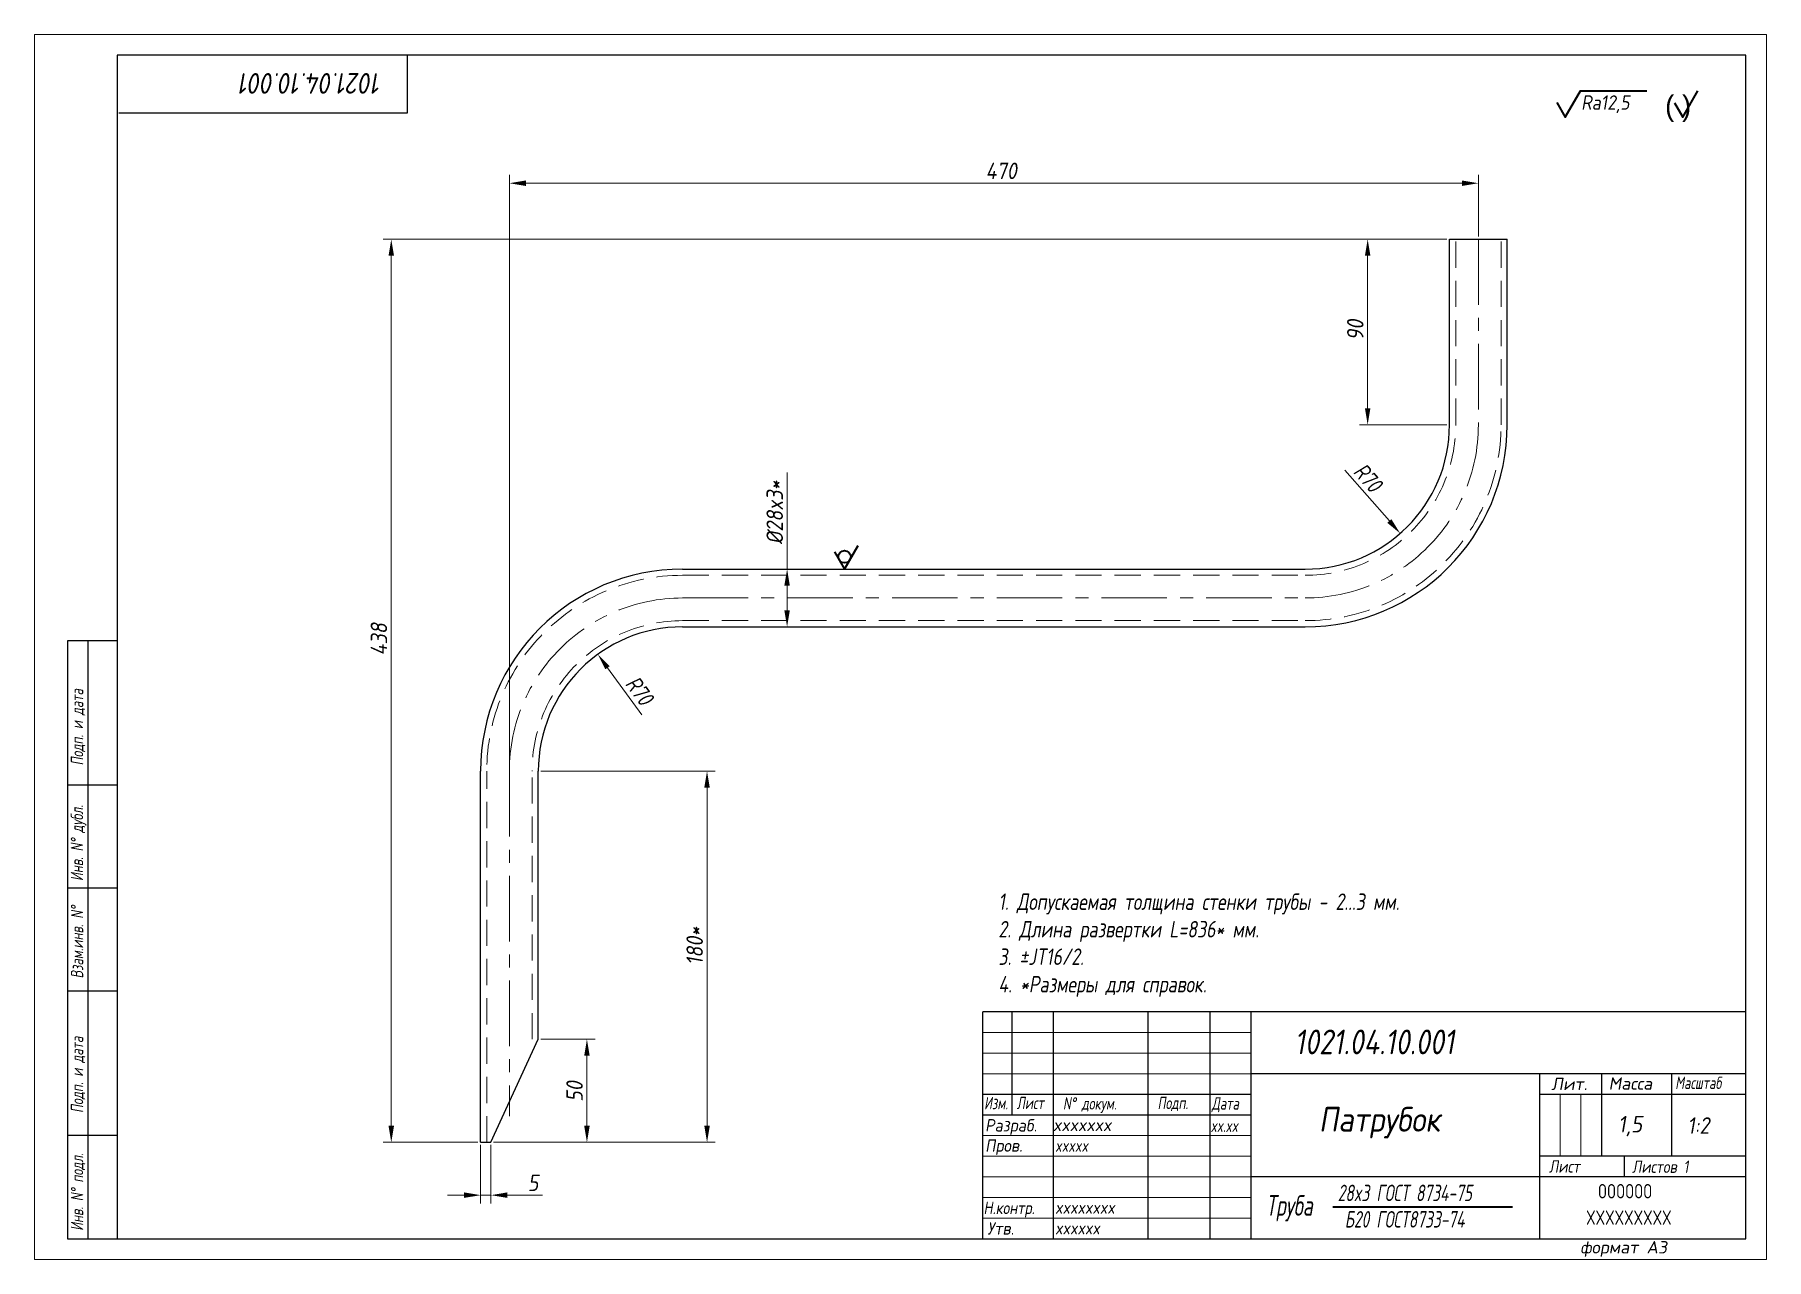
# Model space of a CAD drawing. Header units: millimetres. Extents: x 2153 to 2573, y -3917 to -3620.
import ezdxf

# ---------------------------------------------------------------- set-up
doc = ezdxf.new("R2010")
doc.units = ezdxf.units.MM
doc.linetypes.add('CENTER', pattern=[50.8, 31.75, -6.35, 6.35, -6.35])
doc.linetypes.add('HIDDEN', pattern=[9.525, 6.35, -3.175])
for name, color, linetype, lineweight in [('Ax', 1, 'CENTER', 18), ('Dim', 3, 'Continuous', 40), ('Hidden', 6, 'HIDDEN', 18), ('Slim', 8, 'Continuous', 18), ('Text', 2, 'Continuous', 40), ('Wide', 31, 'Continuous', 60)]:
    doc.layers.add(name, color=color, linetype=linetype, lineweight=lineweight)
doc.styles.add('курсив', font='romans.shx', dxfattribs={"oblique": 10})
doc.styles.add('курсив 0_75', font='romans.shx', dxfattribs={"width": 0.75, "oblique": 10})
doc.styles.add('курсив 0_85', font='romans.shx', dxfattribs={"width": 0.85, "oblique": 10})
doc.dimstyles.new('к1_1св', dxfattribs={"dimtxt": 4, "dimasz": 4, "dimexe": 2, "dimexo": 0.625, "dimgap": 1, "dimtad": 1, "dimtoh": 1, "dimtxsty": 'курсив 0_75', "dimcen": 0, "dimadec": 0, "dimazin": 0, "dimtfac": 1, "dimtmove": 0, "dimatfit": 3, "dimldrblk": 'DOTSMALL', "dimfxl": 1, "dimlwd": 18, "dimlwe": 18, "dimarcsym": 0})
doc.dimstyles.new('к1_2', dxfattribs={"dimtxt": 4, "dimasz": 4, "dimexe": 2, "dimexo": 0.625, "dimgap": 1, "dimtad": 1, "dimlfac": 2, "dimtxsty": 'курсив 0_85', "dimcen": 0, "dimadec": 1, "dimazin": 0, "dimtfac": 1, "dimtmove": 0, "dimatfit": 3, "dimldrblk": 'DOTSMALL', "dimfxl": 1, "dimlwd": 18, "dimlwe": 18, "dimarcsym": 0})

# ---------------------------------------------------------------- blocks, each defined once
blk = doc.blocks.new('*D750')
at = {"layer": 'Defpoints', "color": 0, "transparency": 16777216}
for p in [(2496.55, -3670.09), (2239.9, -3889.09), (2261.55, -3889.09)]:
    blk.add_point(p, dxfattribs=at)
at = {"layer": 'Dim', "color": 0, "lineweight": 18, "transparency": 16777216}
for p, q in [((2495.93, -3670.09), (2237.9, -3670.09)), ((2239.9, -3674.09), (2239.9, -3885.09)), ((2260.93, -3889.09), (2237.9, -3889.09))]:
    blk.add_line(p, q, dxfattribs=at)
at = {"layer": 'Dim', "color": 0, "transparency": 16777216}
for points in [[(2239.23, -3674.09), (2240.56, -3674.09), (2239.9, -3670.09)], [(2239.23, -3885.09), (2240.56, -3885.09), (2239.9, -3889.09)]]:
    blk.add_solid(points, dxfattribs=at)
at = {"layer": 'Dim', "color": 0, "transparency": 16777216, "insert": (2236.9, -3767.1), "char_height": 4, "attachment_point": 5, "rotation": 90, "style": 'курсив 0_85'}
blk.add_mtext('438', dxfattribs=at)
blk = doc.blocks.new('_DotSmall')
at = {"color": 0, "linetype": 'ByBlock', "const_width": 0.5}
blk.add_lwpolyline([(-122670.93, 17467.94, 1), (-122670.8, 17467.94, 1)], format="xyb", close=True, dxfattribs=at)
blk = doc.blocks.new('*D751')
at = {"layer": 'Defpoints', "color": 0, "transparency": 16777216}
for p in [(2503.55, -3656.51), (2503.55, -3670.09), (2268.55, -3799.09)]:
    blk.add_point(p, dxfattribs=at)
at = {"layer": 'Dim', "color": 0, "lineweight": 18, "transparency": 16777216}
for p, q in [((2268.55, -3798.46), (2268.55, -3654.51)), ((2272.55, -3656.51), (2499.55, -3656.51)), ((2503.55, -3669.46), (2503.55, -3654.51))]:
    blk.add_line(p, q, dxfattribs=at)
at = {"layer": 'Dim', "color": 0, "transparency": 16777216}
for points in [[(2272.55, -3655.84), (2272.55, -3657.18), (2268.55, -3656.51)], [(2499.55, -3655.84), (2499.55, -3657.18), (2503.55, -3656.51)]]:
    blk.add_solid(points, dxfattribs=at)
at = {"layer": 'Dim', "color": 0, "transparency": 16777216, "insert": (2387.84, -3653.51), "char_height": 4, "attachment_point": 5, "style": 'курсив 0_85'}
blk.add_mtext('470', dxfattribs=at)
blk = doc.blocks.new('*D752')
at = {"layer": 'Defpoints', "color": 0, "transparency": 16777216}
for p in [(2261.55, -3889.09), (2264.05, -3889.09), (2264.05, -3901.91)]:
    blk.add_point(p, dxfattribs=at)
at = {"layer": 'Dim', "color": 0, "lineweight": 18, "transparency": 16777216}
for p, q in [((2261.55, -3889.71), (2261.55, -3903.91)), ((2264.05, -3889.71), (2264.05, -3903.91)), ((2257.55, -3901.91), (2253.55, -3901.91)), ((2261.55, -3901.91), (2264.05, -3901.91)), ((2268.05, -3901.91), (2276.57, -3901.91))]:
    blk.add_line(p, q, dxfattribs=at)
at = {"layer": 'Dim', "color": 0, "transparency": 16777216}
for points in [[(2257.55, -3901.24), (2257.55, -3902.57), (2261.55, -3901.91)], [(2268.05, -3901.24), (2268.05, -3902.57), (2264.05, -3901.91)]]:
    blk.add_solid(points, dxfattribs=at)
at = {"layer": 'Dim', "color": 0, "transparency": 16777216, "insert": (2274.31, -3898.91), "char_height": 4, "attachment_point": 5, "style": 'курсив 0_85'}
blk.add_mtext('5', dxfattribs=at)
blk = doc.blocks.new('*D753')
at = {"layer": 'Defpoints', "color": 0, "transparency": 16777216}
for p in [(2275.55, -3864.09), (2287.35, -3864.09), (2264.05, -3889.09)]:
    blk.add_point(p, dxfattribs=at)
at = {"layer": 'Dim', "color": 0, "lineweight": 18, "transparency": 16777216}
for p, q in [((2276.18, -3864.09), (2289.35, -3864.09)), ((2287.35, -3885.09), (2287.35, -3868.09)), ((2264.68, -3889.09), (2289.35, -3889.09))]:
    blk.add_line(p, q, dxfattribs=at)
at = {"layer": 'Dim', "color": 0, "transparency": 16777216}
for points in [[(2286.69, -3868.09), (2288.02, -3868.09), (2287.35, -3864.09)], [(2286.69, -3885.09), (2288.02, -3885.09), (2287.35, -3889.09)]]:
    blk.add_solid(points, dxfattribs=at)
at = {"layer": 'Dim', "color": 0, "transparency": 16777216, "insert": (2284.35, -3876.77), "char_height": 4, "attachment_point": 5, "rotation": 90, "style": 'курсив 0_85'}
blk.add_mtext('50', dxfattribs=at)
blk = doc.blocks.new('*D754')
at = {"layer": 'Defpoints', "color": 0, "transparency": 16777216}
for p in [(2496.55, -3670.09), (2476.7, -3715.09), (2496.55, -3715.09)]:
    blk.add_point(p, dxfattribs=at)
at = {"layer": 'Dim', "color": 0, "lineweight": 18, "transparency": 16777216}
for p, q in [((2495.93, -3670.09), (2474.7, -3670.09)), ((2476.7, -3674.09), (2476.7, -3711.09)), ((2495.93, -3715.09), (2474.7, -3715.09))]:
    blk.add_line(p, q, dxfattribs=at)
at = {"layer": 'Dim', "color": 0, "transparency": 16777216}
for points in [[(2476.04, -3674.09), (2477.37, -3674.09), (2476.7, -3670.09)], [(2476.04, -3711.09), (2477.37, -3711.09), (2476.7, -3715.09)]]:
    blk.add_solid(points, dxfattribs=at)
at = {"layer": 'Dim', "color": 0, "transparency": 16777216, "insert": (2473.7, -3692.12), "char_height": 4, "attachment_point": 5, "rotation": 90, "style": 'курсив 0_85'}
blk.add_mtext('90', dxfattribs=at)
blk = doc.blocks.new('*D132')
at = {"layer": 'Defpoints', "color": 0, "transparency": 16777216}
for p in [(2461.55, -3715.09), (2484.59, -3741.43)]:
    blk.add_point(p, dxfattribs=at)
at = {"layer": 'Dim', "color": 0, "lineweight": 18, "transparency": 16777216}
blk.add_line((2471.17, -3726.09), (2481.96, -3738.42), dxfattribs=at)
at = {"layer": 'Dim', "color": 0, "transparency": 16777216}
blk.add_solid([(2482.46, -3737.98), (2481.46, -3738.86), (2484.59, -3741.43)], dxfattribs=at)
at = {"layer": 'Dim', "color": 0, "transparency": 16777216, "insert": (2476.77, -3727.93), "char_height": 4, "attachment_point": 5, "rotation": 311.1665, "style": 'курсив 0_75'}
blk.add_mtext('R70', dxfattribs=at)
blk = doc.blocks.new('*D133')
at = {"layer": 'Defpoints', "color": 0, "transparency": 16777216}
for p in [(2289.99, -3770.77), (2310.55, -3799.09)]:
    blk.add_point(p, dxfattribs=at)
at = {"layer": 'Dim', "color": 0, "lineweight": 18, "transparency": 16777216}
blk.add_line((2300.65, -3785.45), (2292.34, -3774), dxfattribs=at)
at = {"layer": 'Dim', "color": 0, "transparency": 16777216}
blk.add_solid([(2292.88, -3773.61), (2291.8, -3774.39), (2289.99, -3770.77)], dxfattribs=at)
at = {"layer": 'Dim', "color": 0, "transparency": 16777216, "insert": (2300.1, -3779.58), "char_height": 4, "attachment_point": 5, "rotation": 305.9851, "style": 'курсив 0_75'}
blk.add_mtext('R70', dxfattribs=at)
blk = doc.blocks.new('*D755')
at = {"layer": 'Defpoints', "color": 0, "transparency": 16777216}
for p in [(2310.55, -3750.09), (2310.55, -3764.09), (2335.9, -3764.09)]:
    blk.add_point(p, dxfattribs=at)
at = {"layer": 'Dim', "color": 0, "lineweight": 18, "transparency": 16777216}
for p, q in [((2335.9, -3750.09), (2335.9, -3726.62)), ((2311.18, -3750.09), (2337.9, -3750.09)), ((2335.9, -3760.09), (2335.9, -3754.09)), ((2311.18, -3764.09), (2337.9, -3764.09))]:
    blk.add_line(p, q, dxfattribs=at)
at = {"layer": 'Dim', "color": 0, "transparency": 16777216}
for points in [[(2335.23, -3754.09), (2336.56, -3754.09), (2335.9, -3750.09)], [(2335.23, -3760.09), (2336.56, -3760.09), (2335.9, -3764.09)]]:
    blk.add_solid(points, dxfattribs=at)
at = {"layer": 'Dim', "color": 0, "transparency": 16777216, "insert": (2332.9, -3736.35), "char_height": 4, "attachment_point": 5, "rotation": 90, "style": 'курсив 0_85'}
blk.add_mtext('%%c28x3*', dxfattribs=at)
blk = doc.blocks.new('*D756')
at = {"layer": 'Defpoints', "color": 0, "transparency": 16777216}
for p in [(2275.55, -3799.09), (2264.05, -3889.09), (2316.48, -3889.09)]:
    blk.add_point(p, dxfattribs=at)
at = {"layer": 'Dim', "color": 0, "lineweight": 18, "transparency": 16777216}
for p, q in [((2276.18, -3799.09), (2318.48, -3799.09)), ((2316.48, -3803.09), (2316.48, -3885.09)), ((2264.68, -3889.09), (2318.48, -3889.09))]:
    blk.add_line(p, q, dxfattribs=at)
at = {"layer": 'Dim', "color": 0, "transparency": 16777216}
for points in [[(2315.81, -3803.09), (2317.15, -3803.09), (2316.48, -3799.09)], [(2315.81, -3885.09), (2317.15, -3885.09), (2316.48, -3889.09)]]:
    blk.add_solid(points, dxfattribs=at)
at = {"layer": 'Dim', "color": 0, "transparency": 16777216, "insert": (2313.48, -3841.46), "char_height": 4, "attachment_point": 5, "rotation": 90, "style": 'курсив 0_85'}
blk.add_mtext('180*', dxfattribs=at)

msp = doc.modelspace()

# ---------------------------------------------------------------- linework, layer by layer
for p, q in [((2243.8131, -3639.4699), (2243.8131, -3625.4699)), ((2173.8131, -3639.4699), (2243.8131, -3639.4699)), ((2496.5534, -3670.0868), (2510.5534, -3670.0868)), ((2496.5534, -3715.0868), (2496.5534, -3670.0868)), ((2510.5534, -3715.0868), (2510.5534, -3670.0868)), ((2310.5534, -3750.0868), (2461.5534, -3750.0868)), ((2310.5534, -3764.0868), (2461.5534, -3764.0868)), ((2173.4005, -3767.476), (2161.4005, -3767.476)), ((2161.4005, -3767.476), (2161.4005, -3912.476)), ((2166.401, -3912.4057), (2166.401, -3767.476)), ((2261.5534, -3889.0868), (2261.5534, -3799.0868)), ((2275.5534, -3864.0868), (2275.5534, -3799.0868)), ((2173.3311, -3802.4758), (2161.4005, -3802.4772)), ((2173.3139, -3827.4758), (2161.4005, -3827.4754)), ((2173.4005, -3852.4756), (2161.4005, -3852.4736)), ((2383.4005, -3912.476), (2383.4005, -3857.476)), ((2568.4005, -3857.476), (2383.4005, -3857.476)), ((2390.4005, -3857.476), (2390.4005, -3882.476)), ((2400.4005, -3857.476), (2400.4005, -3912.476)), ((2423.4005, -3857.476), (2423.4005, -3912.476)), ((2438.4005, -3857.476), (2438.4005, -3912.476)), ((2448.4005, -3857.476), (2448.4005, -3912.476)), ((2264.0534, -3889.0868), (2275.5534, -3864.0868)), ((2518.4005, -3872.476), (2448.4005, -3872.476)), ((2518.4005, -3872.476), (2518.4005, -3912.476)), ((2568.4005, -3872.476), (2518.4005, -3872.476)), ((2533.4005, -3872.476), (2533.4005, -3892.476)), ((2550.4005, -3872.476), (2550.4005, -3892.476)), ((2448.4005, -3877.476), (2383.4005, -3877.476)), ((2568.4005, -3877.476), (2518.4005, -3877.476)), ((2448.4005, -3882.476), (2383.4005, -3882.476)), ((2173.4005, -3887.4765), (2161.4005, -3887.4765)), ((2261.5534, -3889.0868), (2264.0534, -3889.0868)), ((2568.4005, -3892.476), (2518.4005, -3892.476)), ((2538.9049, -3892.476), (2538.9049, -3897.476)), ((2518.4005, -3897.476), (2448.4005, -3897.476)), ((2568.4005, -3897.476), (2518.4005, -3897.476)), ((2161.4005, -3912.476), (2173.4005, -3912.476))]:
    msp.add_line(p, q)
msp.add_lwpolyline([(2173.4005, -3912.476), (2568.4005, -3912.476), (2568.4005, -3625.476), (2173.4005, -3625.476)], close=True)
for centre, radius, start, end in [((2461.5534, -3715.0868), 35, 270, 0), ((2461.5534, -3715.0868), 49, 270, 0), ((2310.5534, -3799.0868), 49, 90, 180), ((2310.5534, -3799.0868), 35, 90, 180)]:
    msp.add_arc(centre, radius, start, end)
at = {"layer": 'Ax', "ltscale": 0.5}
for p, q in [((2503.5534, -3670.0868), (2503.5534, -3715.0868)), ((2310.5534, -3757.0868), (2461.5534, -3757.0868)), ((2268.5534, -3799.0868), (2268.5534, -3882.7342))]:
    msp.add_line(p, q, dxfattribs=at)
for centre, start, end in [((2461.5534, -3715.0868), 270, 0), ((2310.5534, -3799.0868), 90, 180)]:
    msp.add_arc(centre, 42, start, end, dxfattribs=at)
at = {"layer": 'Hidden'}
for p, q in [((2498.0534, -3715.0868), (2498.0534, -3670.0868)), ((2509.0534, -3715.0868), (2509.0534, -3670.0868)), ((2310.5534, -3751.5868), (2461.5534, -3751.5868)), ((2310.5534, -3762.5868), (2461.5534, -3762.5868)), ((2263.0534, -3889.0868), (2263.0534, -3799.0868)), ((2274.0534, -3864.0868), (2274.0534, -3799.0868))]:
    msp.add_line(p, q, dxfattribs=at)
for centre, radius, start, end in [((2461.5534, -3715.0868), 36.5, 270, 0), ((2461.5534, -3715.0868), 47.5, 270, 0), ((2310.5534, -3799.0868), 47.5, 90, 180), ((2310.5534, -3799.0868), 36.5, 90, 180)]:
    msp.add_arc(centre, radius, start, end, dxfattribs=at)
at = {"layer": 'Slim'}
for p, q in [((2448.4005, -3862.476), (2383.4005, -3862.476)), ((2448.4005, -3867.476), (2383.4005, -3867.476)), ((2448.4005, -3872.476), (2383.4005, -3872.476)), ((2523.4005, -3877.476), (2523.4005, -3892.476)), ((2528.4005, -3877.476), (2528.4005, -3892.476)), ((2448.4005, -3887.476), (2383.4005, -3887.476)), ((2448.4005, -3892.476), (2383.4005, -3892.476)), ((2448.4005, -3897.476), (2383.4005, -3897.476)), ((2448.4005, -3902.476), (2383.4005, -3902.476)), ((2448.4005, -3907.476), (2383.4005, -3907.476))]:
    msp.add_line(p, q, dxfattribs=at)
msp.add_lwpolyline([(2153.4005, -3917.476), (2573.4005, -3917.476), (2573.4005, -3620.476), (2153.4005, -3620.476)], close=True, dxfattribs=at)
at = {"layer": 'Text', "ltscale": 6}
msp.add_line((2468.224, -3904.7181), (2511.8289, -3904.7116), dxfattribs=at)
at = {"layer": 'Text'}
for points in [[(2522.5892, -3636.9625), (2524.616, -3640.4731), (2528.2953, -3634.1003), (2544.4363, -3634.1003)], [(2551.092, -3637.006), (2553.1188, -3640.5166), (2556.7981, -3634.1438)], [(2347.4235, -3745.9115), (2349.8353, -3750.0868), (2353.1556, -3744.3345)]]:
    msp.add_lwpolyline(points, dxfattribs=at)
msp.add_circle((2349.8353, -3747.0868), 1.5, dxfattribs=at)

# ---------------------------------------------------------------- texts
at = {"layer": 'Text', "oblique": 10}
for s, height, rotation, style, width, p in [('1021.04.10.001', 5, 180, 'курсив', 0.85, (2237.5649, -3629.7932)), ('Подп. и дата', 3, 90, 'курсив 0_75', 0.7, (2165.1903, -3797.6929)), ('Инв. N%%D дубл.', 3, 90, 'курсив 0_75', 0.7, (2165.1566, -3825.7289)), ('Взам.инв. N%%D', 3, 90, 'курсив 0_75', 0.7, (2165.1903, -3849.3548)), ('Подп. и дата', 3, 90, 'курсив 0_75', 0.7, (2165.1903, -3881.9801)), ('Инв. N%%D подл.', 3, 90, 'курсив 0_75', 0.7, (2165.1903, -3910.5528))]:
    msp.add_text(s, height=height, rotation=rotation, dxfattribs=dict(at, style=style, width=width)).set_placement(p)
for s, height, style, width, p in [('Ra12,5', 3.5, 'курсив 0_85', 0.85, (2528.4881, -3638.6918)), ('1021.04.10.001', 6, 'курсив', 0.8, (2458.9812, -3867.745)), ('Масштаб', 3, 'курсив', 0.7, (2551.297, -3876.1631)), ('Изм.', 3, 'курсив', 0.7, (2383.679, -3881.0808)), ('Лист', 3, 'курсив', 0.7, (2391.5797, -3881.0326)), ('N%%D докум.', 3, 'курсив', 0.7, (2402.8083, -3881.1532)), ('Подп.', 3, 'курсив', 0.7, (2425.7486, -3881.0326)), ('Дата', 3, 'курсив', 0.7, (2438.8931, -3881.171)), ('Патрубок', 6, 'курсив 0_85', 0.85, (2464.8548, -3886.5126)), ('Разраб.', 3, 'курсив', 0.9, (2383.914, -3886.4705)), ('1,5', 4, 'курсив', 0.9, (2537.4364, -3886.6873)), ('1:2', 4, 'курсив 0_85', 0.85, (2554.2555, -3887.0207)), ('Пров.', 3, 'курсив', 0.9, (2383.94, -3891.3751)), ('xxxxx', 3, 'курсив', 0.75, (2400.9058, -3891.3969)), ('Лист ', 3, 'курсив', 0.8, (2520.663, -3896.4449)), ('Листов 1', 3, 'курсив', 0.8, (2540.8092, -3896.5085)), ('28x3 ГОСТ 8734-75', 4, 'курсив 0_75', 0.65, (2469.4466, -3903.3623)), ('Н.контр.', 3, 'курсив', 0.8, (2383.5306, -3906.4941)), ('xxxxxxxx', 3, 'курсив 0_85', 0.85, (2400.9058, -3906.3969)), ('Труба', 5, 'курсив 0_75', 0.65, (2452.0409, -3906.8985)), ('Б20 ГОСТ8733-74', 4, 'курсив 0_75', 0.65, (2471.1509, -3909.771)), ('Утв.', 3, 'курсив', 0.9, (2384.4616, -3911.4723)), ('xxxxxx', 3, 'курсив 0_85', 0.85, (2400.9058, -3911.3969))]:
    msp.add_text(s, height=height, dxfattribs=dict(at, style=style, width=width)).set_placement(p)
at = {"layer": 'Text'}
msp.add_text('( )', height=5, dxfattribs=at).set_placement((2548.8491, -3640.1879))
at = {"layer": 'Text', "style": 'курсив', "oblique": 10}
for s, p in [('Лит.', (2521.2441, -3876.4157)), ('Масса', (2535.1373, -3876.3305)), ('формат А3', (2528.2578, -3916.0414))]:
    msp.add_text(s, height=3, dxfattribs=at).set_placement(p)
at = {"layer": 'Text', "ltscale": 0.8, "style": 'курсив', "oblique": 10}
for s, width, p in [('xxxxxxx', 0.95, (2400.4005, -3886.3529)), ('xx.xx', 0.7, (2438.6266, -3886.583))]:
    msp.add_text(s, height=3, dxfattribs=dict(at, width=width)).set_placement(p)
at = {"layer": 'Text', "ltscale": 6, "insert": (2387.1384, -3828.743), "char_height": 4, "width": 177.752582, "attachment_point": 1, "style": 'курсив 0_75'}
msp.add_mtext('1. Допускаемая толщина стенки трубы - 2...3 мм.\\P2. Длина развертки L=836* мм.\\P3. %%PJT16/2.\\P4. *Размеры для справок.', dxfattribs=at)
at = {"layer": 'Wide', "lineweight": 50, "style": 'курсив', "width": 0.7}
for s, p in [('OOOOOO', (2532.5521, -3902.6959)), ('XXXXXXXXX', (2529.6787, -3909.1057))]:
    msp.add_text(s, height=3.5, dxfattribs=at).set_placement(p)

# ---------------------------------------------------------------- dimensions: what is measured, and where the dimension line sits
at = {"layer": 'Dim'}
for base, p1, p2, picture, middle in [((2503.5534, -3656.5109), (2268.5534, -3799.0868), (2503.5534, -3670.0868), '*D751', (2387.8356, -3656.5109)), ((2264.0534, -3901.9063), (2261.5534, -3889.0868), (2264.0534, -3889.0868), '*D752', (2274.3103, -3901.9063))]:
    dim = msp.add_linear_dim(base=base, p1=p1, p2=p2, dimstyle='к1_2', dxfattribs=at)
    dim.commit()
    dim.dimension.update_dxf_attribs({"geometry": picture, "text_midpoint": middle, "dimtype": 160})
for base, p1, p2, picture, middle in [((2239.8957, -3889.0868), (2496.5534, -3670.0868), (2261.5534, -3889.0868), '*D750', (2239.8957, -3767.095)), ((2476.7028, -3715.0868), (2496.5534, -3670.0868), (2496.5534, -3715.0868), '*D754', (2476.7028, -3692.1236)), ((2287.354, -3864.0868), (2264.0534, -3889.0868), (2275.5534, -3864.0868), '*D753', (2287.354, -3876.7655))]:
    dim = msp.add_linear_dim(base=base, p1=p1, p2=p2, angle=90, dimstyle='к1_2', dxfattribs=at)
    dim.commit()
    dim.dimension.update_dxf_attribs({"geometry": picture, "text_midpoint": middle, "dimtype": 160})
for center, mpoint, picture, middle in [((2461.5534, -3715.0868), (2484.5921, -3741.4348), '*D132', (2474.5116, -3729.9063)), ((2310.5534, -3799.0868), (2289.9883, -3770.7658), '*D133', (2297.6686, -3781.3427))]:
    dim = msp.add_radius_dim(center=center, mpoint=mpoint, dimstyle='к1_1св', override={"dimlfac": 2}, dxfattribs=at)
    dim.commit()
    dim.dimension.update_dxf_attribs({"geometry": picture, "text_midpoint": middle, "dimtype": 164})
for base, p1, p2, text, picture, middle in [((2335.8971, -3764.0868), (2310.5534, -3750.0868), (2310.5534, -3764.0868), '%%c<>x3*', '*D755', (2335.8971, -3736.3547)), ((2316.48, -3889.0868), (2275.5534, -3799.0868), (2264.0534, -3889.0868), '<>*', '*D756', (2316.48, -3841.4601))]:
    dim = msp.add_linear_dim(base=base, p1=p1, p2=p2, angle=90, text=text, dimstyle='к1_2', dxfattribs=at)
    dim.commit()
    dim.dimension.update_dxf_attribs({"geometry": picture, "text_midpoint": middle, "dimtype": 160})

doc.saveas('drawing.dxf')
